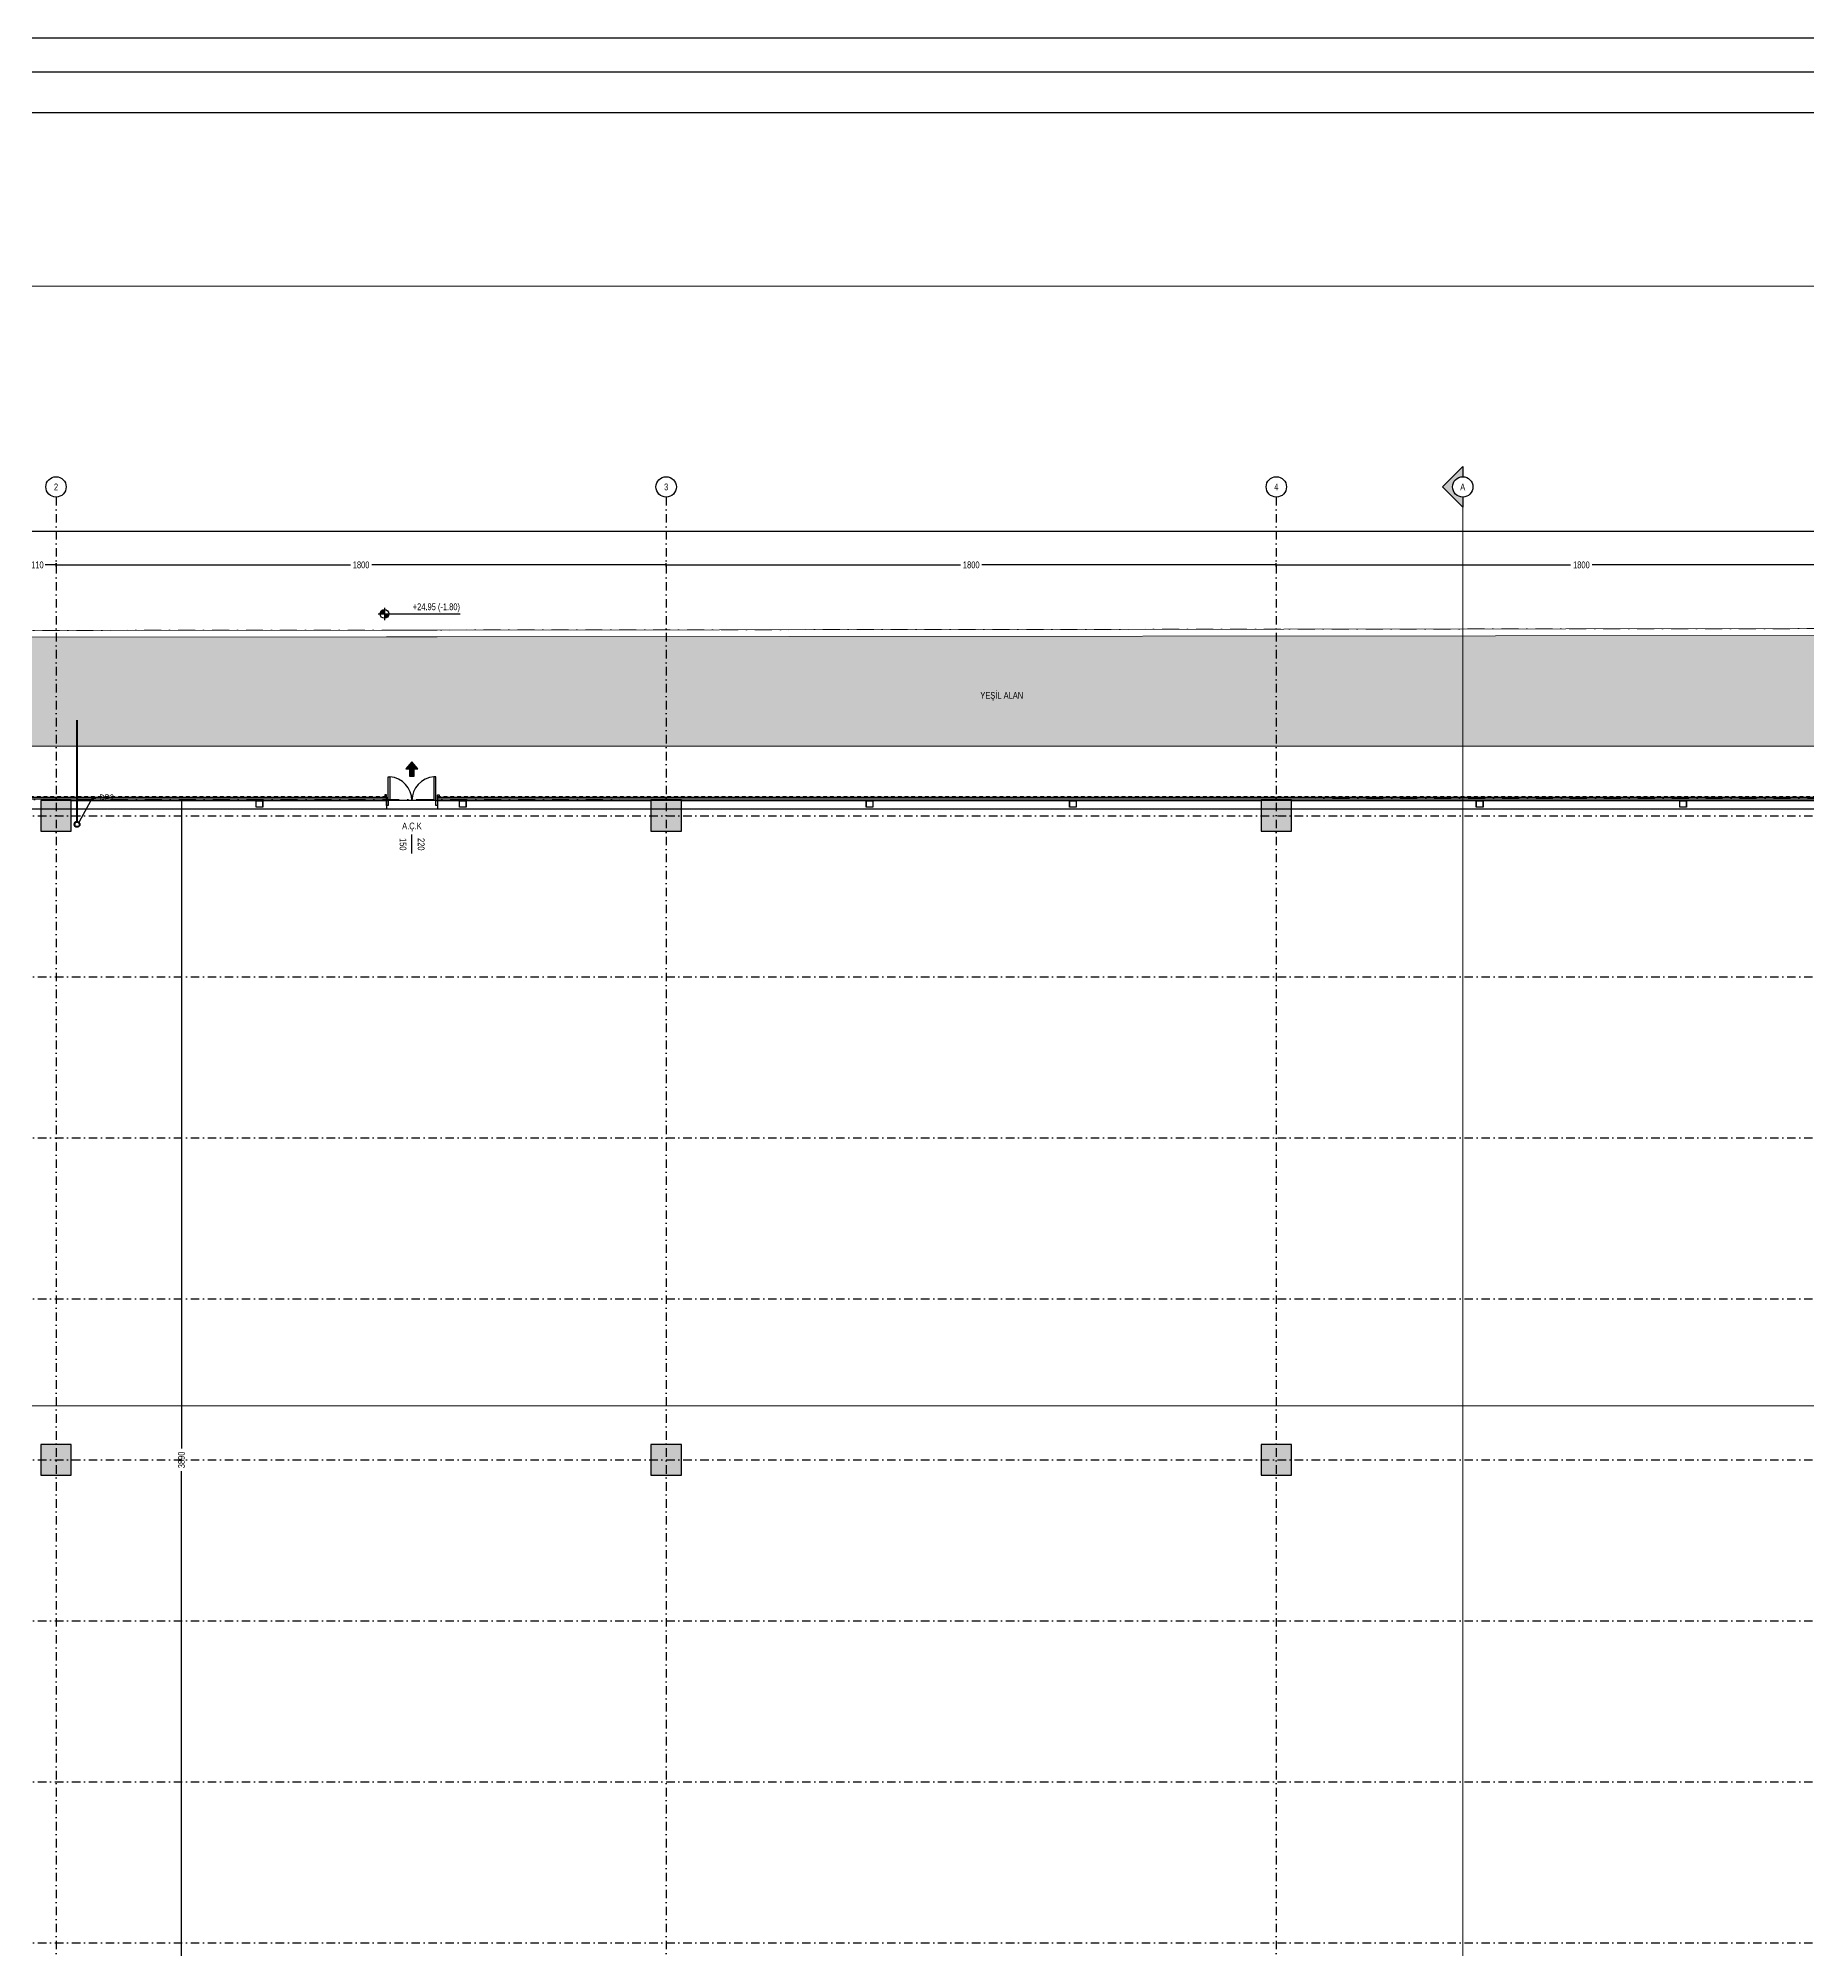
# Model space of a CAD drawing. Header units: centimetres. Extents: x 26569 to 160723, y -3143 to 14565.
# Drawn here: x 52627 to 57847, y 3919 to 9557 of the extents above; entities that cross this region are included whole.
import ezdxf
from ezdxf import colors
from ezdxf.entities.mleader import LeaderData, LeaderLine
from ezdxf.enums import TextEntityAlignment as Align
from ezdxf.math import Vec2, Vec3

# ---------------------------------------------------------------- set-up
doc = ezdxf.new("R2010")
doc.units = ezdxf.units.CM
doc.header["$LTSCALE"] = 100
doc.linetypes.add('DASHDOT', pattern=[1, 0.5, -0.25, 0, -0.25])
doc.linetypes.add('DASHDOT2', pattern=[0.5, 0.25, -0.125, 0, -0.125])
for name, color, linetype in [('A-ANNO-DIMS', 187, 'Continuous'), ('A-ANNO-GRID', 155, 'DASHDOT2'), ('A-ANNO-TEXT', 50, 'Continuous'), ('A-ANNO-TTBL', 157, 'Continuous'), ('A-DOOR', 193, 'Continuous'), ('A-ELEV-01', 255, 'Continuous'), ('A-ELEV-03', 251, 'Continuous'), ('A-WALL-INSL', 249, 'Continuous'), ('A-WALL-SNWPNL', 200, 'Continuous'), ('A-WALL-STEL', 202, 'Continuous'), ('L-PLNT', 87, 'Continuous'), ('L-SITE', 1, 'DASHDOT'), ('L-SITE-CURB', 33, 'Continuous'), ('S-CONC', 5, 'Continuous'), ('S-HTCH', 8, 'Continuous'), ('S-STEL', 3, 'Continuous')]:
    doc.layers.add(name, color=color, linetype=linetype)
doc.layers.add('GEB-YİB', color=7, linetype='Continuous', lineweight=50)
doc.styles.add('Fields_100', font='act_simplex.shx', dxfattribs={"width": 0.8, "height": 20})
doc.linetypes.add('BATTING', pattern='A,0.00254,-2.54,[134,ltypeshp.shx,S=2.54,R=0,X=-2.54,Y=0],-5.08,[134,ltypeshp.shx,S=2.54,R=180,X=2.54,Y=0],-2.54', length=10.16254)
doc.dimstyles.new('FIELDS_100', dxfattribs={"dimscale": 0, "dimtxt": 20, "dimasz": 5, "dimexe": 5, "dimexo": 5, "dimgap": 5, "dimtad": 0, "dimdec": 0, "dimzin": 0, "dimdsep": 46, "dimtxsty": 'Fields_100', "dimblk": 'DOT', "dimcen": 0.09, "dimclrt": 50, "dimadec": 0, "dimazin": 0, "dimtfac": 1, "dimtdec": 0, "dimtix": 1, "dimtofl": 0, "dimtmove": 1, "dimatfit": 3, "dimfxl": 5, "dimfxlon": 1, "dimtolj": 1, "dimtzin": 0, "dimarcsym": 0})

# ---------------------------------------------------------------- blocks, each defined once
blk = doc.blocks.new('_Dot')
at = {"color": 0, "linetype": 'ByBlock', "lineweight": -2}
blk.add_line((-0.5, 0), (-1, 0), dxfattribs=at)
at = {"color": 0, "linetype": 'ByBlock', "const_width": 0.5}
blk.add_lwpolyline([(-0.25, 0, 1), (0.25, 0, 1)], format="xyb", close=True, dxfattribs=at)
blk = doc.blocks.new('*D161')
at = {"layer": 'A-ANNO-DIMS', "color": 0, "lineweight": -2, "transparency": 16777216}
for p, q in [((52679.5, 7998.6), (52679.5, 8008.6)), ((54479.5, 7998.6), (54479.5, 8008.6)), ((52684.5, 8003.6), (53547.8, 8003.6)), ((54474.5, 8003.6), (53611.1, 8003.6))]:
    blk.add_line(p, q, dxfattribs=at)
at = {"layer": 'DEFPOINTS', "color": 0, "transparency": 16777216}
for p in [(54479.5, 8003.6), (52679.5, 7308.6), (54479.5, 7308.6)]:
    blk.add_point(p, dxfattribs=at)
at = {"layer": 'A-ANNO-DIMS', "color": 0, "lineweight": -2, "transparency": 16777216, "xscale": 5, "yscale": 5, "zscale": 5, "rotation": 180}
blk.add_blockref('_Dot', (52679.5, 8003.6), dxfattribs=at)
at = {"layer": 'A-ANNO-DIMS', "color": 0, "lineweight": -2, "transparency": 16777216, "xscale": 5, "yscale": 5, "zscale": 5}
blk.add_blockref('_Dot', (54479.5, 8003.6), dxfattribs=at)
at = {"layer": 'A-ANNO-DIMS', "color": 50, "transparency": 16777216, "insert": (53579.5, 8003.6), "char_height": 20, "attachment_point": 5, "style": 'Fields_100'}
blk.add_mtext('\\A1;1800', dxfattribs=at)
blk = doc.blocks.new('*D162')
at = {"layer": 'A-ANNO-DIMS', "color": 0, "lineweight": -2, "transparency": 16777216}
for p, q in [((54479.5, 7998.6), (54479.5, 8008.6)), ((56279.5, 7998.6), (56279.5, 8008.6)), ((54484.5, 8003.6), (55347.8, 8003.6)), ((56274.5, 8003.6), (55411.1, 8003.6))]:
    blk.add_line(p, q, dxfattribs=at)
at = {"layer": 'DEFPOINTS', "color": 0, "transparency": 16777216}
for p in [(56279.5, 8003.6), (54479.5, 7308.6), (56279.5, 7308.6)]:
    blk.add_point(p, dxfattribs=at)
at = {"layer": 'A-ANNO-DIMS', "color": 0, "lineweight": -2, "transparency": 16777216, "xscale": 5, "yscale": 5, "zscale": 5, "rotation": 180}
blk.add_blockref('_Dot', (54479.5, 8003.6), dxfattribs=at)
at = {"layer": 'A-ANNO-DIMS', "color": 0, "lineweight": -2, "transparency": 16777216, "xscale": 5, "yscale": 5, "zscale": 5}
blk.add_blockref('_Dot', (56279.5, 8003.6), dxfattribs=at)
at = {"layer": 'A-ANNO-DIMS', "color": 50, "transparency": 16777216, "insert": (55379.5, 8003.6), "char_height": 20, "attachment_point": 5, "style": 'Fields_100'}
blk.add_mtext('\\A1;1800', dxfattribs=at)
blk = doc.blocks.new('*D163')
at = {"layer": 'A-ANNO-DIMS', "color": 0, "lineweight": -2, "transparency": 16777216}
for p, q in [((56279.5, 7998.6), (56279.5, 8008.6)), ((58079.5, 7998.6), (58079.5, 8008.6)), ((56284.5, 8003.6), (57147.8, 8003.6)), ((58074.5, 8003.6), (57211.1, 8003.6))]:
    blk.add_line(p, q, dxfattribs=at)
at = {"layer": 'DEFPOINTS', "color": 0, "transparency": 16777216}
for p in [(58079.5, 8003.6), (56279.5, 7308.6), (58079.5, 7308.6)]:
    blk.add_point(p, dxfattribs=at)
at = {"layer": 'A-ANNO-DIMS', "color": 0, "lineweight": -2, "transparency": 16777216, "xscale": 5, "yscale": 5, "zscale": 5, "rotation": 180}
blk.add_blockref('_Dot', (56279.5, 8003.6), dxfattribs=at)
at = {"layer": 'A-ANNO-DIMS', "color": 0, "lineweight": -2, "transparency": 16777216, "xscale": 5, "yscale": 5, "zscale": 5}
blk.add_blockref('_Dot', (58079.5, 8003.6), dxfattribs=at)
at = {"layer": 'A-ANNO-DIMS', "color": 50, "transparency": 16777216, "insert": (57179.5, 8003.6), "char_height": 20, "attachment_point": 5, "style": 'Fields_100'}
blk.add_mtext('\\A1;1800', dxfattribs=at)
blk = doc.blocks.new('*D158')
at = {"layer": 'A-ANNO-DIMS', "color": 0, "lineweight": -2, "transparency": 16777216}
for p, q in [((52569.5, 8008.6), (52569.5, 7998.6)), ((52679.5, 8008.6), (52679.5, 7998.6)), ((52574.5, 8003.6), (52602, 8003.6)), ((52674.5, 8003.6), (52647, 8003.6))]:
    blk.add_line(p, q, dxfattribs=at)
at = {"layer": 'DEFPOINTS', "color": 0, "transparency": 16777216}
for p in [(52569.5, 8178.6), (52679.5, 8178.6), (52679.5, 8003.6)]:
    blk.add_point(p, dxfattribs=at)
at = {"layer": 'A-ANNO-DIMS', "color": 0, "lineweight": -2, "transparency": 16777216, "xscale": 5, "yscale": 5, "zscale": 5, "rotation": 180}
blk.add_blockref('_Dot', (52569.5, 8003.6), dxfattribs=at)
at = {"layer": 'A-ANNO-DIMS', "color": 0, "lineweight": -2, "transparency": 16777216, "xscale": 5, "yscale": 5, "zscale": 5}
blk.add_blockref('_Dot', (52679.5, 8003.6), dxfattribs=at)
at = {"layer": 'A-ANNO-DIMS', "color": 50, "transparency": 16777216, "insert": (52624.5, 8003.6), "char_height": 20, "attachment_point": 5, "style": 'Fields_100'}
blk.add_mtext('\\A1;110', dxfattribs=at)
blk = doc.blocks.new('*D159')
at = {"layer": 'A-ANNO-DIMS', "color": 0, "lineweight": -2, "transparency": 16777216}
for p, q in [((50829.5, 8098.6), (50829.5, 8108.6)), ((50834.5, 8103.6), (60742.7, 8103.6)), ((70729.5, 8103.6), (60821.3, 8103.6)), ((70734.5, 8098.6), (70734.5, 8108.6))]:
    blk.add_line(p, q, dxfattribs=at)
at = {"layer": 'DEFPOINTS', "color": 0, "transparency": 16777216}
for p in [(70734.5, 8103.6), (50829.5, 7318.6), (70734.5, 7318.6)]:
    blk.add_point(p, dxfattribs=at)
at = {"layer": 'A-ANNO-DIMS', "color": 0, "lineweight": -2, "transparency": 16777216, "xscale": 5, "yscale": 5, "zscale": 5, "rotation": 180}
blk.add_blockref('_Dot', (50829.5, 8103.6), dxfattribs=at)
at = {"layer": 'A-ANNO-DIMS', "color": 0, "lineweight": -2, "transparency": 16777216, "xscale": 5, "yscale": 5, "zscale": 5}
blk.add_blockref('_Dot', (70734.5, 8103.6), dxfattribs=at)
at = {"layer": 'A-ANNO-DIMS', "color": 50, "transparency": 16777216, "insert": (60782, 8103.6), "char_height": 20, "attachment_point": 5, "style": 'Fields_100'}
blk.add_mtext('\\A1;19905', dxfattribs=at)
blk = doc.blocks.new('KAPI 150')
at = {"layer": 'A-DOOR'}
blk.add_line((145, 15), (5, 15), dxfattribs=at)
for points in [[(5, 15), (5, 85), (10, 85), (10, 15)], [(145, 15), (145, 85), (140, 85), (140, 15)]]:
    blk.add_lwpolyline(points, dxfattribs=at)
for points in [[(5, 0), (0, 0), (0, 15), (5, 15)], [(150, 0), (145, 0), (145, 15), (150, 15)]]:
    blk.add_lwpolyline(points, close=True, dxfattribs=at)
for centre, start, end in [((5, 15), 0, 85.904), ((145, 15), 94.096, 180)]:
    blk.add_arc(centre, 70, start, end, dxfattribs=at)
blk = doc.blocks.new('AÇK_01')
at = {"color": 0}
blk.add_lwpolyline([(28, 0), (-28, 0)], dxfattribs=at)
at = {"color": 0, "style": 'Fields_100', "width": 0.8}
blk.add_attdef('A.Ç.K.01', text='', height=20, rotation=90, dxfattribs=at).set_placement((-53, 0), align=Align.MIDDLE_CENTER)
for tag, p in [('W', (1, 17.2)), ('H', (1, -36.3))]:
    blk.add_attdef(tag, text='', height=20, dxfattribs=at).set_placement(p, align=Align.CENTER)
blk = doc.blocks.new('*U22')
at = {"layer": 'A-WALL-SNWPNL'}
blk.add_lwpolyline([(50, 1), (42, 1), (40, -1), (32, -1), (30, 1), (22, 1), (20, -1), (12, -1), (10, 1), (2, 1), (0, -1), (-8, -1), (-10, 1), (-18, 1), (-20, -1), (-28, -1), (-30, 1), (-38, 1), (-40, -1), (-48, -1), (-50, 1)], dxfattribs=at)
blk = doc.blocks.new('*U23')
at = {"layer": 'A-WALL-STEL', "color": 0, "linetype": 'ByBlock', "lineweight": -2, "transparency": 16777216}
for p in [(0, 0), (100, 0), (200, 0), (300, 0), (400, 0), (500, 0), (600, 0), (700, 0), (800, 0), (900, 0), (1000, 0), (1100, 0), (1200, 0), (1300, 0), (1400, 0), (1500, 0), (1600, 0), (1700, 0), (1800, 0), (1900, 0), (2000, 0), (2100, 0), (2200, 0), (2300, 0), (2400, 0), (2500, 0), (2600, 0), (2700, 0), (2800, 0), (2900, 0), (3000, 0), (3100, 0), (3200, 0), (3300, 0), (3400, 0), (3500, 0), (3600, 0), (3700, 0), (3800, 0), (3900, 0), (4000, 0), (4100, 0), (4200, 0), (4300, 0), (4400, 0), (4500, 0), (4600, 0), (4700, 0), (4800, 0), (4900, 0), (5000, 0), (5100, 0), (5200, 0), (5300, 0), (5400, 0)]:
    blk.add_blockref('*U22', p, dxfattribs=at)
blk = doc.blocks.new('*U32')
at = {"layer": 'A-WALL-SNWPNL'}
blk.add_lwpolyline([(50, 1), (42, 1), (40, -1), (32, -1), (30, 1), (22, 1), (20, -1), (12, -1), (10, 1), (2, 1), (0, -1), (-8, -1), (-10, 1), (-18, 1), (-20, -1), (-28, -1), (-30, 1), (-38, 1), (-40, -1), (-48, -1), (-50, 1)], dxfattribs=at)
blk = doc.blocks.new('*U33')
at = {"layer": 'A-WALL-STEL', "color": 0, "linetype": 'ByBlock', "lineweight": -2, "transparency": 16777216}
for p in [(0, 0), (100, 0), (200, 0), (300, 0), (400, 0), (500, 0), (600, 0), (700, 0), (800, 0), (900, 0), (1000, 0), (1100, 0), (1200, 0), (1300, 0), (1400, 0), (1500, 0), (1600, 0), (1700, 0), (1800, 0), (1900, 0)]:
    blk.add_blockref('*U32', p, dxfattribs=at)
blk = doc.blocks.new('*D408')
at = {"layer": 'A-ANNO-DIMS', "color": 0, "lineweight": -2, "transparency": 16777216}
for p, q in [((53044.4, 7308.6), (53054.4, 7308.6)), ((53049.4, 7303.6), (53049.4, 5396.8)), ((53049.4, 3423.6), (53049.4, 5330.4)), ((53044.4, 3418.6), (53054.4, 3418.6))]:
    blk.add_line(p, q, dxfattribs=at)
at = {"layer": 'DEFPOINTS', "color": 0, "transparency": 16777216}
for p in [(52943.3, 7308.6), (52943.3, 3418.6), (53049.4, 3418.6)]:
    blk.add_point(p, dxfattribs=at)
at = {"layer": 'A-ANNO-DIMS', "color": 0, "lineweight": -2, "transparency": 16777216, "xscale": 5, "yscale": 5, "zscale": 5}
for p, rotation in [((53049.4, 7308.6), 90), ((53049.4, 3418.6), 270)]:
    blk.add_blockref('_Dot', p, dxfattribs=dict(at, rotation=rotation))
at = {"layer": 'A-ANNO-DIMS', "color": 50, "transparency": 16777216, "insert": (53049.4, 5363.6), "char_height": 20, "attachment_point": 5, "rotation": 90, "style": 'Fields_100'}
blk.add_mtext('\\A1;3890', dxfattribs=at)

msp = doc.modelspace()

# ---------------------------------------------------------------- hatches: boundary and pattern name
at = {"layer": 'A-ANNO-DIMS'}
h = msp.add_hatch(color=256, dxfattribs=at)
h.paths.add_polyline_path([(53648.27, 7872.05, 0.4142136), (53635.27, 7859.05), (53648.27, 7859.05)])
h.paths.add_polyline_path([(53661.27, 7859.05), (53648.27, 7859.05), (53648.27, 7846.05, 0.4142136)])
at = {"layer": 'A-ANNO-GRID', "linetype": 'Continuous', "ltscale": 10}
h = msp.add_hatch(color=256, dxfattribs=at)
h.dxf.hatch_style = 1
h.paths.add_polyline_path([(56829.48, 8173.59), (56829.48, 8203.59, -0.4142136), (56799.48, 8233.59, -0.4142136), (56829.48, 8263.59), (56829.48, 8293.59), (56769.48, 8233.59)])
at = {"layer": 'A-ANNO-TEXT'}
h = msp.add_hatch(color=256, dxfattribs=at)
h.dxf.hatch_style = 1
h.paths.add_polyline_path([(53729.48, 7423.15), (53711.77, 7402), (53722.74, 7402), (53722.74, 7380.85), (53736.21, 7380.85), (53736.21, 7402), (53747.18, 7402)])
at = {"layer": 'L-PLNT'}
h = msp.add_hatch(dxfattribs=at)
h.set_pattern_fill('DOTS', color=256, scale=10, angle=90)
h.set_pattern_definition([(90, (47244.29, 54361.032), (-15.875, 7.9375), [0, -15.875])])
h.paths.add_polyline_path([(50313.96, 7468.59), (50645.5, 7788.4), (60954.46, 7797.03), (60954.46, 7468.59)])
at = {"layer": 'S-HTCH'}
h = msp.add_hatch(dxfattribs=at)
h.set_pattern_fill('ANSI33', color=256)
h.set_pattern_definition([(45, (47244.2896, 5721.5606), (-4.490128, 4.490128), []), (45, (47248.78, 5721.5606), (-4.490128, 4.490128), [3.175, -1.5875])])
h.paths.add_polyline_path([(63434.48, 1518.59), (63524.48, 1518.59), (63524.48, 1608.59), (63434.48, 1608.59)])
h.paths.add_polyline_path([(63434.48, 7218.59), (63524.48, 7218.59), (63524.48, 7308.59), (63434.48, 7308.59)])
h.paths.add_polyline_path([(61634.48, 1518.59), (61724.48, 1518.59), (61724.48, 1608.59), (61634.48, 1608.59)])
h.paths.add_polyline_path([(58034.48, 1518.59), (58124.48, 1518.59), (58124.48, 1608.59), (58034.48, 1608.59)])
h.paths.add_polyline_path([(61634.48, 7218.59), (61724.48, 7218.59), (61724.48, 7308.59), (61634.48, 7308.59)])
h.paths.add_polyline_path([(58034.48, 7218.59), (58124.48, 7218.59), (58124.48, 7308.59), (58034.48, 7308.59)])
h.paths.add_polyline_path([(63434.48, 3418.59), (63524.48, 3418.59), (63524.48, 3508.59), (63434.48, 3508.59)])
h.paths.add_polyline_path([(63434.48, 5318.59), (63524.48, 5318.59), (63524.48, 5408.59), (63434.48, 5408.59)])
h.paths.add_polyline_path([(61634.48, 3418.59), (61724.48, 3418.59), (61724.48, 3508.59), (61634.48, 3508.59)])
h.paths.add_polyline_path([(58034.48, 3418.59), (58124.48, 3418.59), (58124.48, 3508.59), (58034.48, 3508.59)])
h.paths.add_polyline_path([(61634.48, 5318.59), (61724.48, 5318.59), (61724.48, 5408.59), (61634.48, 5408.59)])
h.paths.add_polyline_path([(58034.48, 5318.59), (58124.48, 5318.59), (58124.48, 5408.59), (58034.48, 5408.59)])
h.paths.add_polyline_path([(68834.48, 3418.59), (68924.48, 3418.59), (68924.48, 3508.59), (68834.48, 3508.59)])
h.paths.add_polyline_path([(68834.48, 5318.59), (68924.48, 5318.59), (68924.48, 5408.59), (68834.48, 5408.59)])
h.paths.add_polyline_path([(67034.48, 3418.59), (67124.48, 3418.59), (67124.48, 3508.59), (67034.48, 3508.59)])
h.paths.add_polyline_path([(67034.48, 5318.59), (67124.48, 5318.59), (67124.48, 5408.59), (67034.48, 5408.59)])
h.paths.add_polyline_path([(65234.48, 3418.59), (65324.48, 3418.59), (65324.48, 3508.59), (65234.48, 3508.59)])
h.paths.add_polyline_path([(65234.48, 5318.59), (65324.48, 5318.59), (65324.48, 5408.59), (65234.48, 5408.59)])
h.paths.add_polyline_path([(61534.48, 3418.59), (61624.48, 3418.59), (61624.48, 3508.59), (61534.48, 3508.59)])
h.paths.add_polyline_path([(61534.48, 5318.59), (61624.48, 5318.59), (61624.48, 5408.59), (61534.48, 5408.59)])
h.paths.add_polyline_path([(59834.48, 3418.59), (59924.48, 3418.59), (59924.48, 3508.59), (59834.48, 3508.59)])
h.paths.add_polyline_path([(59834.48, 5318.59), (59924.48, 5318.59), (59924.48, 5408.59), (59834.48, 5408.59)])
h.paths.add_polyline_path([(56234.48, 3418.59), (56324.48, 3418.59), (56324.48, 3508.59), (56234.48, 3508.59)])
h.paths.add_polyline_path([(56234.48, 5318.59), (56324.48, 5318.59), (56324.48, 5408.59), (56234.48, 5408.59)])
h.paths.add_polyline_path([(54434.48, 3418.59), (54524.48, 3418.59), (54524.48, 3508.59), (54434.48, 3508.59)])
h.paths.add_polyline_path([(54434.48, 5318.59), (54524.48, 5318.59), (54524.48, 5408.59), (54434.48, 5408.59)])
h.paths.add_polyline_path([(52634.48, 3418.59), (52724.48, 3418.59), (52724.48, 3508.59), (52634.48, 3508.59)])
h.paths.add_polyline_path([(52634.48, 5318.59), (52724.48, 5318.59), (52724.48, 5408.59), (52634.48, 5408.59)])
h.paths.add_polyline_path([(70634.48, 5318.59), (70724.48, 5318.59), (70724.48, 5408.59), (70634.48, 5408.59)])
h.paths.add_polyline_path([(70634.48, 3418.59), (70724.48, 3418.59), (70724.48, 3508.59), (70634.48, 3508.59)])
h.paths.add_polyline_path([(70634.48, 1518.59), (70724.48, 1518.59), (70724.48, 1608.59), (70634.48, 1608.59)])
h.paths.add_polyline_path([(68834.48, 1518.59), (68924.48, 1518.59), (68924.48, 1608.59), (68834.48, 1608.59)])
h.paths.add_polyline_path([(67034.48, 1518.59), (67124.48, 1518.59), (67124.48, 1608.59), (67034.48, 1608.59)])
h.paths.add_polyline_path([(65234.48, 1518.59), (65324.48, 1518.59), (65324.48, 1608.59), (65234.48, 1608.59)])
h.paths.add_polyline_path([(61534.48, 1518.59), (61624.48, 1518.59), (61624.48, 1608.59), (61534.48, 1608.59)])
h.paths.add_polyline_path([(59834.48, 1518.59), (59924.48, 1518.59), (59924.48, 1608.59), (59834.48, 1608.59)])
h.paths.add_polyline_path([(56234.48, 1518.59), (56324.48, 1518.59), (56324.48, 1608.59), (56234.48, 1608.59)])
h.paths.add_polyline_path([(54434.48, 1518.59), (54524.48, 1518.59), (54524.48, 1608.59), (54434.48, 1608.59)])
h.paths.add_polyline_path([(52634.48, 1518.59), (52724.48, 1518.59), (52724.48, 1608.59), (52634.48, 1608.59)])
h.paths.add_polyline_path([(70634.48, 7218.59), (70724.48, 7218.59), (70724.48, 7308.59), (70634.48, 7308.59)])
h.paths.add_polyline_path([(68834.48, 7218.59), (68924.48, 7218.59), (68924.48, 7308.59), (68834.48, 7308.59)])
h.paths.add_polyline_path([(67034.48, 7218.59), (67124.48, 7218.59), (67124.48, 7308.59), (67034.48, 7308.59)])
h.paths.add_polyline_path([(65234.48, 7218.59), (65324.48, 7218.59), (65324.48, 7308.59), (65234.48, 7308.59)])
h.paths.add_polyline_path([(61534.48, 7218.59), (61624.48, 7218.59), (61624.48, 7308.59), (61534.48, 7308.59)])
h.paths.add_polyline_path([(59834.48, 7218.59), (59924.48, 7218.59), (59924.48, 7308.59), (59834.48, 7308.59)])
h.paths.add_polyline_path([(56234.48, 7218.59), (56324.48, 7218.59), (56324.48, 7308.59), (56234.48, 7308.59)])
h.paths.add_polyline_path([(54434.48, 7218.59), (54524.48, 7218.59), (54524.48, 7308.59), (54434.48, 7308.59)])
h.paths.add_polyline_path([(52634.48, 7218.59), (52724.48, 7218.59), (52724.48, 7308.59), (52634.48, 7308.59)])

# ---------------------------------------------------------------- linework, layer by layer
at = {"layer": 'A-ANNO-DIMS'}
for p, q in [((53630.27, 7859.05), (53871.27, 7859.05)), ((53648.27, 7877.05), (53648.27, 7841.05))]:
    msp.add_line(p, q, dxfattribs=at)
msp.add_circle((53648.27, 7859.05), 13, dxfattribs=at)
at = {"layer": 'A-ANNO-GRID'}
for p, q in [((52679.48, 8203.59), (52679.48, 1408.59)), ((54479.48, 8203.59), (54479.48, 1368.59)), ((56279.48, 8203.59), (56279.48, 1408.59)), ((49419.63, 7263.59), (71224.48, 7263.59)), ((49419.63, 6788.59), (71224.48, 6788.59)), ((49419.63, 6313.59), (71224.48, 6313.59)), ((49419.63, 5838.59), (71224.48, 5838.59)), ((49419.63, 5363.59), (71224.48, 5363.59)), ((49419.63, 4888.59), (71224.48, 4888.59)), ((49419.63, 4413.59), (71224.48, 4413.59))]:
    msp.add_line(p, q, dxfattribs=at)
at = {"layer": 'A-ANNO-GRID', "linetype": 'Continuous', "ltscale": 10}
msp.add_lwpolyline([(56829.48, 8203.59), (56829.48, 8173.59), (56769.48, 8233.59), (56829.48, 8293.59), (56829.48, 8263.59)], dxfattribs=at)
at = {"layer": 'A-ANNO-GRID', "const_width": 3}
for points in [[(56829.48, 8173.59), (56829.48, -2255.98)], [(49449.63, 5522.83), (73661.43, 5522.83)]]:
    msp.add_lwpolyline(points, dxfattribs=at)
at = {"layer": 'A-ANNO-GRID'}
msp.add_lwpolyline([(49419.63, 3938.59), (71224.48, 3938.59)], dxfattribs=at)
at = {"layer": 'A-ANNO-GRID', "linetype": 'Continuous', "ltscale": 10}
for centre in [(52679.48, 8233.59), (54479.48, 8233.59), (56279.48, 8233.59), (56829.48, 8233.59)]:
    msp.add_circle(centre, 30, dxfattribs=at)
at = {"layer": 'A-ANNO-TEXT'}
msp.add_lwpolyline([(53729.48, 7423.15), (53711.77, 7402), (53722.74, 7402), (53722.74, 7380.85), (53736.21, 7380.85), (53736.21, 7402), (53747.18, 7402)], close=True, dxfattribs=at)
at = {"layer": 'A-ANNO-TTBL'}
msp.add_line((153081.02, 9337.18), (28768.76, 9337.09), dxfattribs=at)
for points in [[(157421.04, -3142.83), (157421.04, 9557.17), (26568.76, 9557.19), (26568.76, -3142.81)], [(157321.04, -3042.83), (157321.04, 9457.17), (26668.76, 9457.19), (26668.76, -3042.81)]]:
    msp.add_lwpolyline(points, close=True, dxfattribs=at)
at = {"layer": 'A-ELEV-01'}
for p, q in [((60771.98, 7283.59), (50813.56, 7283.59)), ((53654.48, 7283.59), (52724.48, 7283.59)), ((53654.48, 7308.59), (53654.48, 7283.59)), ((53804.48, 7308.59), (53804.48, 7283.59)), ((54434.48, 7283.59), (53804.48, 7283.59)), ((56234.48, 7283.59), (54524.48, 7283.59)), ((58034.48, 7283.59), (56324.48, 7283.59))]:
    msp.add_line(p, q, dxfattribs=at)
at = {"layer": 'A-ELEV-03'}
for points in [[(51629.48, 7318.59), (53654.48, 7318.59)], [(53804.48, 7318.59), (59354.48, 7318.59)]]:
    msp.add_lwpolyline(points, dxfattribs=at)
at = {"layer": 'A-WALL-INSL', "linetype": 'BATTING', "ltscale": 0.005}
for points in [[(51629.48, 7313.59), (53654.48, 7313.59)], [(53804.48, 7313.59), (59354.48, 7313.59)]]:
    msp.add_lwpolyline(points, dxfattribs=at)
at = {"layer": 'A-WALL-SNWPNL'}
for p, q in [((52724.48, 7308.59), (53654.48, 7308.59)), ((53804.48, 7308.59), (54434.48, 7308.59)), ((54524.48, 7308.59), (56234.48, 7308.59)), ((56324.48, 7308.59), (58034.48, 7308.59))]:
    msp.add_line(p, q, dxfattribs=at)
for points in [[(53659.48, 7308.59), (53654.48, 7308.59), (53654.48, 7325.59), (53649.48, 7325.59), (53649.48, 7321.09)], [(53654.48, 7318.59), (53654.48, 7308.59)], [(53799.48, 7308.59), (53804.48, 7308.59), (53804.48, 7325.59), (53809.48, 7325.59), (53809.48, 7321.09)], [(53804.48, 7320.59), (53812.48, 7320.59), (53814.48, 7318.59), (53822.48, 7318.59), (53824.48, 7320.59), (53832.48, 7320.59), (53834.48, 7318.59), (53842.48, 7318.59), (53844.48, 7320.59), (53852.48, 7320.59), (53854.48, 7318.59)], [(53804.48, 7318.59), (53804.48, 7308.59)]]:
    msp.add_lwpolyline(points, dxfattribs=at)
at = {"layer": 'GEB-YİB'}
msp.add_line((52741.64, 7245.9), (52741.64, 7545.9), dxfattribs=at)
msp.add_circle((52741.64, 7238.32), 7.58, dxfattribs=at)
at = {"layer": 'L-SITE', "lineweight": 0}
for points in [[(50637.42, 7808.39), (69330.51, 7827.01), (71796.9, 7806.99), (73865.88, 7790.19), (74188.77, 7317.84), (70833.35, -1550.65), (70134.13, -2030.02), (69340.7, -2023.24), (49759.05, -2042.85), (50118.28, 7307.63)], [(70687.99, -521.89), (50317.07, -542.29), (50610.19, 7087.42), (50839.48, 7308.59), (69328.73, 7327.01), (71792.84, 7307.01), (73600.55, 7292.33), (73628.86, 7250.92)]]:
    msp.add_lwpolyline(points, close=True, dxfattribs=at)
at = {"layer": 'L-SITE-CURB', "lineweight": 0}
for p, q in [((48081.01, 8825.48), (71796.93, 8826.89)), ((50637.42, 7808.39), (53653.99, 7811.39)), ((50645.5, 7788.4), (53654.01, 7791.39)), ((53653.99, 7811.39), (53803.99, 7811.54)), ((53654.01, 7791.39), (53804.01, 7791.54)), ((53803.99, 7811.54), (59354, 7817.05)), ((53804.01, 7791.54), (59354, 7797.05)), ((50313.96, 7468.59), (62002.46, 7468.59))]:
    msp.add_line(p, q, dxfattribs=at)
at = {"layer": 'S-CONC'}
for points in [[(52634.48, 7218.59), (52724.48, 7218.59), (52724.48, 7308.59), (52634.48, 7308.59)], [(54434.48, 7218.59), (54524.48, 7218.59), (54524.48, 7308.59), (54434.48, 7308.59)], [(56234.48, 7218.59), (56324.48, 7218.59), (56324.48, 7308.59), (56234.48, 7308.59)], [(52634.48, 5318.59), (52724.48, 5318.59), (52724.48, 5408.59), (52634.48, 5408.59)], [(54434.48, 5318.59), (54524.48, 5318.59), (54524.48, 5408.59), (54434.48, 5408.59)], [(56234.48, 5318.59), (56324.48, 5318.59), (56324.48, 5408.59), (56234.48, 5408.59)]]:
    msp.add_lwpolyline(points, close=True, dxfattribs=at)
at = {"layer": 'S-STEL', "elevation": 0}
for points in [[(53269.48, 7308.59), (53289.48, 7308.59), (53289.48, 7288.59), (53269.48, 7288.59)], [(53270.08, 7307.99), (53288.88, 7307.99), (53288.88, 7289.19), (53270.08, 7289.19)], [(53869.48, 7308.59), (53889.48, 7308.59), (53889.48, 7288.59), (53869.48, 7288.59)], [(53870.08, 7307.99), (53888.88, 7307.99), (53888.88, 7289.19), (53870.08, 7289.19)], [(55069.48, 7308.59), (55089.48, 7308.59), (55089.48, 7288.59), (55069.48, 7288.59)], [(55070.08, 7307.99), (55088.88, 7307.99), (55088.88, 7289.19), (55070.08, 7289.19)], [(55669.48, 7308.59), (55689.48, 7308.59), (55689.48, 7288.59), (55669.48, 7288.59)], [(55670.08, 7307.99), (55688.88, 7307.99), (55688.88, 7289.19), (55670.08, 7289.19)], [(56869.48, 7308.59), (56889.48, 7308.59), (56889.48, 7288.59), (56869.48, 7288.59)], [(56870.08, 7307.99), (56888.88, 7307.99), (56888.88, 7289.19), (56870.08, 7289.19)], [(57469.48, 7308.59), (57489.48, 7308.59), (57489.48, 7288.59), (57469.48, 7288.59)], [(57470.08, 7307.99), (57488.88, 7307.99), (57488.88, 7289.19), (57470.08, 7289.19)]]:
    msp.add_lwpolyline(points, close=True, dxfattribs=at)

# ---------------------------------------------------------------- block references
at = {"layer": 'A-ANNO-TEXT', "rotation": 270}
msp.add_blockref('AÇK_01', (53729.48, 7180.59), dxfattribs=at).add_auto_attribs({'A.Ç.K.01': 'A.Ç.K', 'H': '150', 'W': '220'})
at = {"layer": 'A-ELEV-01'}
msp.add_blockref('KAPI 150', (53654.48, 7293.59), dxfattribs=at)
at = {"layer": 'A-WALL-STEL', "rotation": 180}
for name, p in [('*U33', (53604.48, 7319.59)), ('*U23', (59304.48, 7319.59))]:
    msp.add_blockref(name, p, dxfattribs=at)

# ---------------------------------------------------------------- texts
at = {"layer": 'A-ANNO-GRID', "color": 50, "style": 'Fields_100', "width": 0.8}
for s, p in [('2', (52679.48, 8233.59)), ('3', (54479.48, 8233.59)), ('4', (56279.48, 8233.59)), ('A', (56829.48, 8233.59))]:
    msp.add_text(s, height=20, rotation=359.92667, dxfattribs=at).set_placement(p, align=Align.MIDDLE_CENTER)
at = {"layer": 'A-ANNO-TEXT', "style": 'Fields_100', "width": 0.8}
msp.add_text('YEŞİL ALAN', height=20, dxfattribs=at).set_placement((55406.27, 7608.9))
at = {"layer": 'A-ANNO-TEXT', "insert": (53871.27, 7864.05), "char_height": 20, "attachment_point": 9, "style": 'Fields_100'}
msp.add_mtext_dynamic_manual_height_columns('+24.95 (-1.80)', width=436.6649, gutter_width=100, heights=[0], dxfattribs=at)

# ---------------------------------------------------------------- dimensions: what is measured, and where the dimension line sits
at = {"layer": 'A-ANNO-DIMS'}
for base, p1, p2, picture, middle in [((52679.48, 8003.59), (52569.48, 8178.59), (52679.48, 8178.59), '*D158', (52624.48, 8003.59)), ((70734.48, 8103.59), (50829.48, 7318.59), (70734.48, 7318.59), '*D159', (60781.98, 8103.59)), ((54479.48, 8003.59), (52679.48, 7308.59), (54479.48, 7308.59), '*D161', (53579.48, 8003.59)), ((56279.48, 8003.59), (54479.48, 7308.59), (56279.48, 7308.59), '*D162', (55379.48, 8003.59)), ((58079.48, 8003.59), (56279.48, 7308.59), (58079.48, 7308.59), '*D163', (57179.48, 8003.59))]:
    dim = msp.add_linear_dim(base=base, p1=p1, p2=p2, dimstyle='FIELDS_100', override={"dimscale": 1}, dxfattribs=at)
    dim.commit()
    dim.dimension.update_dxf_attribs({"geometry": picture, "text_midpoint": middle})
dim = msp.add_linear_dim(base=(53049.37, 3418.59), p1=(52943.26, 7308.59), p2=(52943.26, 3418.59), angle=90, dimstyle='FIELDS_100', override={"dimscale": 1}, dxfattribs=at)
dim.commit()
dim.dimension.update_dxf_attribs({"geometry": '*D408', "text_midpoint": (53049.37, 5363.59)})

# ---------------------------------------------------------------- leaders
at = {"layer": 'GEB-YİB'}
ml = msp.add_multileader_mtext('Standard', dxfattribs=at)
ml.set_content('{\\C256;DP2}', color=50, style='Fields_100')
ml.set_leader_properties(color=256)
ml.set_arrow_properties(name='DOT')
ml.build(insert=Vec2(0, 0))
ml.multileader.update_dxf_attribs({"dogleg_length": 10, "arrow_head_size": 6})
ctx = ml.context
ctx.base_point, ctx.char_height, ctx.arrow_head_size, ctx.landing_gap_size, ctx.plane_origin = Vec3(52797.24, 7316.64), 20, 6, 10, Vec3(52747.24, 7243.41)
notes = []
notes.append((ctx, [(0, (1, 1, 0), (52787.24, 7316.64), (1, 0), 10, [(0, [(52747.24, 7243.41)], 0, [])])]))
ctx.mtext.insert, ctx.mtext.flow_direction = Vec3(52807.24, 7326.64), 5
for ctx, leaders in notes:
    for number, flags, end, landing, length, lines in leaders:
        leader = LeaderData()
        leader.index, (leader.has_last_leader_line, leader.has_dogleg_vector, leader.attachment_direction) = number, flags
        leader.last_leader_point, leader.dogleg_vector, leader.dogleg_length = Vec3(end), Vec3(landing), length
        for number, points, colour, breaks in lines:
            line = LeaderLine()
            line.index, line.vertices, line.color, line.breaks = number, Vec3.list(points), colors.encode_raw_color(colour), breaks
            leader.lines.append(line)
        ctx.leaders.append(leader)

doc.saveas('drawing.dxf')
